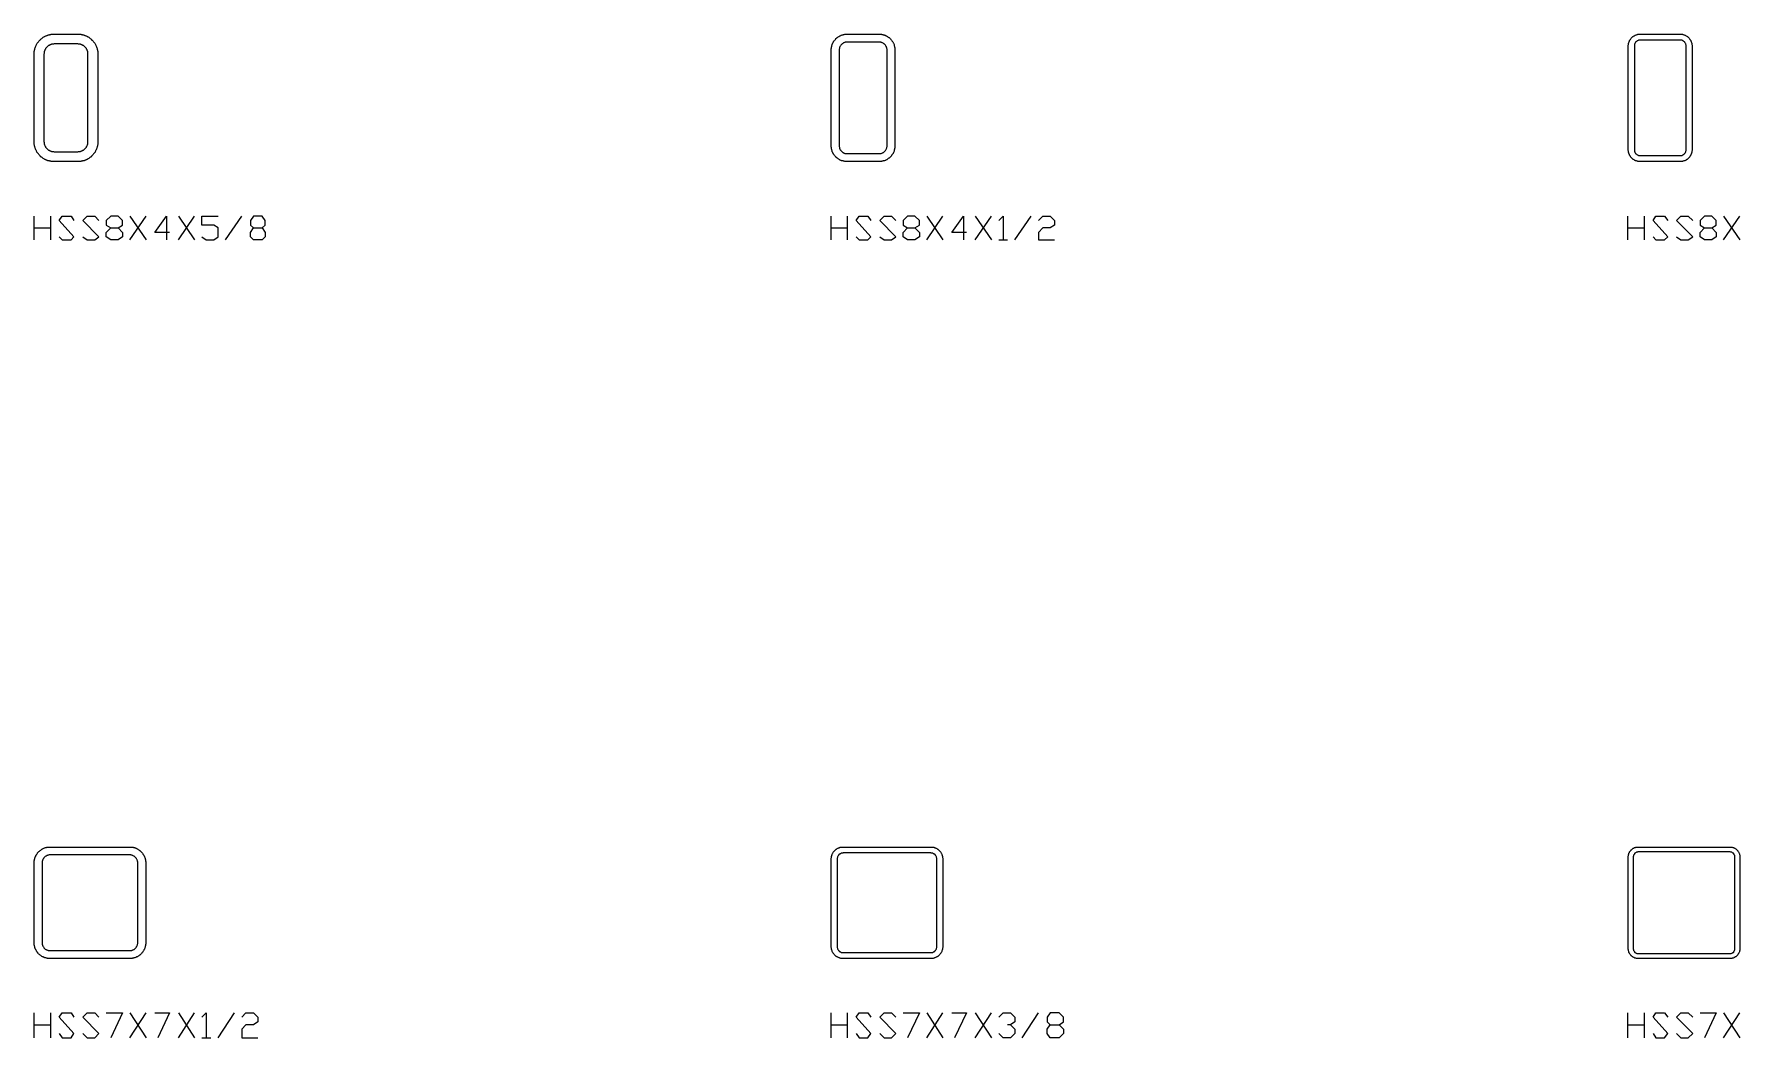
# Model space of a CAD drawing. Header units: inches. Extents: x 0 to 975, y -1305 to 34.
# Drawn here: x 500 to 607, y -855 to -792 of the extents above; entities that cross this region are included whole.
import ezdxf

# ---------------------------------------------------------------- set-up
doc = ezdxf.new("R2010")
doc.units = ezdxf.units.IN
doc.header["$MEASUREMENT"] = 0
doc.layers.add('AISC_STEEL', color=7, linetype='Continuous')

msp = doc.modelspace()

# ---------------------------------------------------------------- linework, layer by layer
at = {"color": 3, "lineweight": 0}
for p, q in [((500.01, -804.9), (500.01, -803.43)), ((501.03, -803.43), (501.03, -804.9)), ((506.01, -803.43), (507.02, -804.9)), ((506.01, -804.9), (507.02, -803.43)), ((509.05, -803.43), (510.07, -804.9)), ((509.05, -804.9), (510.07, -803.43)), ((512, -804.9), (513.02, -803.43)), ((550, -804.9), (550, -803.43)), ((551.01, -803.43), (551.01, -804.9)), ((555.99, -803.43), (557, -804.9)), ((555.99, -804.9), (557, -803.43)), ((559.03, -803.43), (560.05, -804.9)), ((559.03, -804.9), (560.05, -803.43)), ((561.52, -804.9), (562.54, -803.43)), ((599.98, -804.9), (599.98, -803.43)), ((600.99, -803.43), (600.99, -804.9)), ((605.97, -803.43), (606.99, -804.9)), ((605.97, -804.9), (606.99, -803.43)), ((500.01, -804.16), (501.03, -804.16)), ((550, -804.16), (551.01, -804.16)), ((599.98, -804.16), (600.99, -804.16)), ((560.51, -804.9), (561.06, -804.9)), ((500.01, -854.98), (500.01, -853.41)), ((501.03, -853.41), (501.03, -854.98)), ((506.01, -853.41), (507.02, -854.98)), ((506.01, -854.98), (507.02, -853.41)), ((509.05, -853.41), (510.07, -854.98)), ((509.05, -854.98), (510.07, -853.41)), ((511.54, -854.98), (512.56, -853.41)), ((550, -854.98), (550, -853.41)), ((551.01, -853.41), (551.01, -854.98)), ((555.99, -853.41), (557, -854.98)), ((555.99, -854.98), (557, -853.41)), ((559.03, -853.41), (560.05, -854.98)), ((559.03, -854.98), (560.05, -853.41)), ((561.98, -854.98), (563, -853.41)), ((599.98, -854.98), (599.98, -853.41)), ((600.99, -853.41), (600.99, -854.98)), ((605.97, -853.41), (606.99, -854.98)), ((605.97, -854.98), (606.99, -853.41)), ((500.01, -854.15), (501.03, -854.15)), ((550, -854.15), (551.01, -854.15)), ((599.98, -854.15), (600.99, -854.15)), ((510.53, -854.98), (511.08, -854.98))]:
    msp.add_line(p, q, dxfattribs=at)
for points in [[(501.58, -804.72), (501.77, -804.9), (502.32, -804.9), (502.5, -804.72), (501.58, -803.7), (501.77, -803.43), (502.32, -803.43), (502.5, -803.7)], [(503.06, -804.72), (503.33, -804.9), (503.8, -804.9), (504.07, -804.72), (503.06, -803.7), (503.33, -803.43), (503.8, -803.43), (504.07, -803.7)], [(505.27, -804.16), (505.55, -804.44), (505.55, -804.72), (505.27, -804.9), (504.81, -804.9), (504.53, -804.72), (504.53, -804.44), (504.81, -804.16), (505.27, -804.16), (505.55, -803.98), (505.55, -803.7), (505.27, -803.43), (504.81, -803.43), (504.53, -803.7), (504.53, -803.98), (504.81, -804.16)], [(508.5, -804.44), (507.58, -804.44), (508.31, -803.43), (508.31, -804.9)], [(510.53, -804.72), (510.8, -804.9), (511.27, -804.9), (511.54, -804.72), (511.54, -804.16), (511.27, -803.98), (510.53, -803.98), (510.53, -803.43), (511.54, -803.43)], [(514.31, -804.16), (514.49, -804.44), (514.49, -804.72), (514.31, -804.9), (513.76, -804.9), (513.57, -804.72), (513.57, -804.44), (513.76, -804.16), (514.31, -804.16), (514.49, -803.98), (514.49, -803.7), (514.31, -803.43), (513.76, -803.43), (513.57, -803.7), (513.57, -803.98), (513.76, -804.16)], [(551.56, -804.72), (551.75, -804.9), (552.3, -804.9), (552.49, -804.72), (551.56, -803.7), (551.75, -803.43), (552.3, -803.43), (552.49, -803.7)], [(553.04, -804.72), (553.32, -804.9), (553.78, -804.9), (554.05, -804.72), (553.04, -803.7), (553.32, -803.43), (553.78, -803.43), (554.05, -803.7)], [(555.25, -804.16), (555.53, -804.44), (555.53, -804.72), (555.25, -804.9), (554.79, -804.9), (554.51, -804.72), (554.51, -804.44), (554.79, -804.16), (555.25, -804.16), (555.53, -803.98), (555.53, -803.7), (555.25, -803.43), (554.79, -803.43), (554.51, -803.7), (554.51, -803.98), (554.79, -804.16)], [(558.48, -804.44), (557.56, -804.44), (558.3, -803.43), (558.3, -804.9)], [(560.51, -803.7), (560.79, -803.43), (560.79, -804.9)], [(563, -803.7), (563.28, -803.43), (563.74, -803.43), (564.01, -803.7), (564.01, -803.98), (563.74, -804.16), (563.28, -804.16), (563, -804.44), (563, -804.9), (564.01, -804.9)], [(601.55, -804.72), (601.73, -804.9), (602.28, -804.9), (602.47, -804.72), (601.55, -803.7), (601.73, -803.43), (602.28, -803.43), (602.47, -803.7)], [(603.02, -804.72), (603.3, -804.9), (603.76, -804.9), (604.04, -804.72), (603.02, -803.7), (603.3, -803.43), (603.76, -803.43), (604.04, -803.7)], [(605.23, -804.16), (605.51, -804.44), (605.51, -804.72), (605.23, -804.9), (604.77, -804.9), (604.5, -804.72), (604.5, -804.44), (604.77, -804.16), (605.23, -804.16), (605.51, -803.98), (605.51, -803.7), (605.23, -803.43), (604.77, -803.43), (604.5, -803.7), (604.5, -803.98), (604.77, -804.16)], [(501.58, -854.7), (501.77, -854.98), (502.32, -854.98), (502.5, -854.7), (501.58, -853.68), (501.77, -853.41), (502.32, -853.41), (502.5, -853.68)], [(503.06, -854.7), (503.33, -854.98), (503.8, -854.98), (504.07, -854.7), (503.06, -853.68), (503.33, -853.41), (503.8, -853.41), (504.07, -853.68)], [(504.53, -853.41), (505.55, -853.41), (504.81, -854.98)], [(507.58, -853.41), (508.5, -853.41), (507.76, -854.98)], [(510.53, -853.68), (510.8, -853.41), (510.8, -854.98)], [(513.02, -853.68), (513.29, -853.41), (513.76, -853.41), (514.03, -853.68), (514.03, -853.96), (513.76, -854.15), (513.29, -854.15), (513.02, -854.42), (513.02, -854.98), (514.03, -854.98)], [(551.56, -854.7), (551.75, -854.98), (552.3, -854.98), (552.49, -854.7), (551.56, -853.68), (551.75, -853.41), (552.3, -853.41), (552.49, -853.68)], [(553.04, -854.7), (553.32, -854.98), (553.78, -854.98), (554.05, -854.7), (553.04, -853.68), (553.32, -853.41), (553.78, -853.41), (554.05, -853.68)], [(554.51, -853.41), (555.53, -853.41), (554.79, -854.98)], [(557.56, -853.41), (558.48, -853.41), (557.74, -854.98)], [(560.51, -853.68), (560.79, -853.41), (561.25, -853.41), (561.52, -853.68), (561.52, -853.96), (561.25, -854.15), (561.06, -854.15)], [(564.29, -854.15), (564.57, -854.42), (564.57, -854.7), (564.29, -854.98), (563.74, -854.98), (563.55, -854.7), (563.55, -854.42), (563.74, -854.15), (564.29, -854.15), (564.57, -853.96), (564.57, -853.68), (564.29, -853.41), (563.74, -853.41), (563.55, -853.68), (563.55, -853.96), (563.74, -854.15)], [(601.55, -854.7), (601.73, -854.98), (602.28, -854.98), (602.47, -854.7), (601.55, -853.68), (601.73, -853.41), (602.28, -853.41), (602.47, -853.68)], [(603.02, -854.7), (603.3, -854.98), (603.76, -854.98), (604.04, -854.7), (603.02, -853.68), (603.3, -853.41), (603.76, -853.41), (604.04, -853.68)], [(604.5, -853.41), (605.51, -853.41), (604.77, -854.98)], [(561.25, -854.15), (561.52, -854.42), (561.52, -854.7), (561.25, -854.98), (560.79, -854.98), (560.51, -854.7)]]:
    msp.add_lwpolyline(points, dxfattribs=at)
at = {"layer": 'AISC_STEEL'}
for points in [[(502.75, -792), (502.78, -792), (502.81, -792), (502.84, -792), (502.87, -792.01), (502.9, -792.01), (502.93, -792.01), (502.96, -792.02), (502.99, -792.02), (503.02, -792.03), (503.04, -792.04), (503.07, -792.04), (503.1, -792.05), (503.13, -792.06), (503.16, -792.07), (503.19, -792.08), (503.21, -792.09), (503.24, -792.1), (503.27, -792.11), (503.3, -792.13), (503.32, -792.14), (503.35, -792.15), (503.38, -792.17), (503.4, -792.18), (503.43, -792.2), (503.45, -792.21), (503.48, -792.23), (503.5, -792.25), (503.52, -792.27), (503.55, -792.29), (503.57, -792.31), (503.59, -792.33), (503.61, -792.35), (503.63, -792.37), (503.65, -792.39), (503.67, -792.41), (503.69, -792.43), (503.71, -792.45), (503.73, -792.48), (503.75, -792.5), (503.77, -792.52), (503.79, -792.55), (503.8, -792.57), (503.82, -792.6), (503.83, -792.62), (503.85, -792.65), (503.86, -792.68), (503.87, -792.7), (503.89, -792.73), (503.9, -792.76), (503.91, -792.79), (503.92, -792.81), (503.93, -792.84), (503.94, -792.87), (503.95, -792.9), (503.96, -792.93), (503.96, -792.96), (503.97, -792.98), (503.98, -793.01), (503.98, -793.04), (503.99, -793.07), (503.99, -793.1), (503.99, -793.13), (504, -793.16), (504, -793.19), (504, -793.22), (504, -793.25), (504, -798.75), (504, -798.78), (504, -798.81), (504, -798.84), (503.99, -798.87), (503.99, -798.9), (503.99, -798.93), (503.98, -798.96), (503.98, -798.99), (503.97, -799.02), (503.96, -799.04), (503.96, -799.07), (503.95, -799.1), (503.94, -799.13), (503.93, -799.16), (503.92, -799.19), (503.91, -799.21), (503.9, -799.24), (503.89, -799.27), (503.87, -799.3), (503.86, -799.32), (503.85, -799.35), (503.83, -799.38), (503.82, -799.4), (503.8, -799.43), (503.79, -799.45), (503.77, -799.48), (503.75, -799.5), (503.73, -799.52), (503.71, -799.55), (503.69, -799.57), (503.67, -799.59), (503.65, -799.61), (503.63, -799.63), (503.61, -799.65), (503.59, -799.67), (503.57, -799.69), (503.55, -799.71), (503.52, -799.73), (503.5, -799.75), (503.48, -799.77), (503.45, -799.79), (503.43, -799.8), (503.4, -799.82), (503.38, -799.83), (503.35, -799.85), (503.32, -799.86), (503.3, -799.87), (503.27, -799.89), (503.24, -799.9), (503.21, -799.91), (503.19, -799.92), (503.16, -799.93), (503.13, -799.94), (503.1, -799.95), (503.07, -799.96), (503.04, -799.96), (503.02, -799.97), (502.99, -799.98), (502.96, -799.98), (502.93, -799.99), (502.9, -799.99), (502.87, -799.99), (502.84, -800), (502.81, -800), (502.78, -800), (502.75, -800), (501.25, -800), (501.22, -800), (501.19, -800), (501.16, -800), (501.13, -799.99), (501.1, -799.99), (501.07, -799.99), (501.04, -799.98), (501.01, -799.98), (500.98, -799.97), (500.96, -799.96), (500.93, -799.96), (500.9, -799.95), (500.87, -799.94), (500.84, -799.93), (500.81, -799.92), (500.79, -799.91), (500.76, -799.9), (500.73, -799.89), (500.7, -799.87), (500.68, -799.86), (500.65, -799.85), (500.62, -799.83), (500.6, -799.82), (500.57, -799.8), (500.55, -799.79), (500.52, -799.77), (500.5, -799.75), (500.48, -799.73), (500.45, -799.71), (500.43, -799.69), (500.41, -799.67), (500.39, -799.65), (500.37, -799.63), (500.35, -799.61), (500.33, -799.59), (500.31, -799.57), (500.29, -799.55), (500.27, -799.52), (500.25, -799.5), (500.23, -799.48), (500.21, -799.45), (500.2, -799.43), (500.18, -799.4), (500.17, -799.38), (500.15, -799.35), (500.14, -799.32), (500.13, -799.3), (500.11, -799.27), (500.1, -799.24), (500.09, -799.21), (500.08, -799.19), (500.07, -799.16), (500.06, -799.13), (500.05, -799.1), (500.04, -799.07), (500.04, -799.04), (500.03, -799.02), (500.02, -798.99), (500.02, -798.96), (500.01, -798.93), (500.01, -798.9), (500.01, -798.87), (500, -798.84), (500, -798.81), (500, -798.78), (500, -798.75), (500, -793.25), (500, -793.22), (500, -793.19), (500, -793.16), (500.01, -793.13), (500.01, -793.1), (500.01, -793.07), (500.02, -793.04), (500.02, -793.01), (500.03, -792.98), (500.04, -792.96), (500.04, -792.93), (500.05, -792.9), (500.06, -792.87), (500.07, -792.84), (500.08, -792.81), (500.09, -792.79), (500.1, -792.76), (500.11, -792.73), (500.13, -792.7), (500.14, -792.68), (500.15, -792.65), (500.17, -792.62), (500.18, -792.6), (500.2, -792.57), (500.21, -792.55), (500.23, -792.52), (500.25, -792.5), (500.27, -792.48), (500.29, -792.45), (500.31, -792.43), (500.33, -792.41), (500.35, -792.39), (500.37, -792.37), (500.39, -792.35), (500.41, -792.33), (500.43, -792.31), (500.45, -792.29), (500.48, -792.27), (500.5, -792.25), (500.52, -792.23), (500.55, -792.21), (500.57, -792.2), (500.6, -792.18), (500.62, -792.17), (500.65, -792.15), (500.68, -792.14), (500.7, -792.13), (500.73, -792.11), (500.76, -792.1), (500.79, -792.09), (500.81, -792.08), (500.84, -792.07), (500.87, -792.06), (500.9, -792.05), (500.93, -792.04), (500.96, -792.04), (500.98, -792.03), (501.01, -792.02), (501.04, -792.02), (501.07, -792.01), (501.1, -792.01), (501.13, -792.01), (501.16, -792), (501.19, -792), (501.22, -792), (501.25, -792)], [(501.25, -792.62), (501.22, -792.63), (501.19, -792.63), (501.16, -792.63), (501.13, -792.64), (501.1, -792.64), (501.07, -792.65), (501.05, -792.66), (501.02, -792.67), (500.99, -792.68), (500.96, -792.69), (500.94, -792.71), (500.91, -792.72), (500.89, -792.74), (500.86, -792.76), (500.84, -792.78), (500.82, -792.8), (500.8, -792.82), (500.78, -792.84), (500.76, -792.86), (500.74, -792.89), (500.72, -792.91), (500.71, -792.94), (500.69, -792.96), (500.68, -792.99), (500.67, -793.02), (500.66, -793.05), (500.65, -793.07), (500.64, -793.1), (500.64, -793.13), (500.63, -793.16), (500.63, -793.19), (500.63, -793.22), (500.62, -793.25), (500.62, -798.75), (500.63, -798.78), (500.63, -798.81), (500.63, -798.84), (500.64, -798.87), (500.64, -798.9), (500.65, -798.93), (500.66, -798.95), (500.67, -798.98), (500.68, -799.01), (500.69, -799.04), (500.71, -799.06), (500.72, -799.09), (500.74, -799.11), (500.76, -799.14), (500.78, -799.16), (500.8, -799.18), (500.82, -799.2), (500.84, -799.22), (500.86, -799.24), (500.89, -799.26), (500.91, -799.28), (500.94, -799.29), (500.96, -799.31), (500.99, -799.32), (501.02, -799.33), (501.05, -799.34), (501.07, -799.35), (501.1, -799.36), (501.13, -799.36), (501.16, -799.37), (501.19, -799.37), (501.22, -799.37), (501.25, -799.38), (502.75, -799.38), (502.78, -799.37), (502.81, -799.37), (502.84, -799.37), (502.87, -799.36), (502.9, -799.36), (502.93, -799.35), (502.95, -799.34), (502.98, -799.33), (503.01, -799.32), (503.04, -799.31), (503.06, -799.29), (503.09, -799.28), (503.11, -799.26), (503.14, -799.24), (503.16, -799.22), (503.18, -799.2), (503.2, -799.18), (503.22, -799.16), (503.24, -799.14), (503.26, -799.11), (503.28, -799.09), (503.29, -799.06), (503.31, -799.04), (503.32, -799.01), (503.33, -798.98), (503.34, -798.95), (503.35, -798.93), (503.36, -798.9), (503.36, -798.87), (503.37, -798.84), (503.37, -798.81), (503.37, -798.78), (503.38, -798.75), (503.38, -793.25), (503.37, -793.22), (503.37, -793.19), (503.37, -793.16), (503.36, -793.13), (503.36, -793.1), (503.35, -793.07), (503.34, -793.05), (503.33, -793.02), (503.32, -792.99), (503.31, -792.96), (503.29, -792.94), (503.28, -792.91), (503.26, -792.89), (503.24, -792.86), (503.22, -792.84), (503.2, -792.82), (503.18, -792.8), (503.16, -792.78), (503.14, -792.76), (503.11, -792.74), (503.09, -792.72), (503.06, -792.71), (503.04, -792.69), (503.01, -792.68), (502.98, -792.67), (502.95, -792.66), (502.93, -792.65), (502.9, -792.64), (502.87, -792.64), (502.84, -792.63), (502.81, -792.63), (502.78, -792.63), (502.75, -792.62)], [(553, -792), (553.03, -792), (553.06, -792), (553.09, -792), (553.12, -792.01), (553.15, -792.01), (553.18, -792.02), (553.21, -792.02), (553.23, -792.03), (553.26, -792.04), (553.29, -792.04), (553.32, -792.05), (553.35, -792.06), (553.38, -792.07), (553.4, -792.08), (553.43, -792.1), (553.46, -792.11), (553.48, -792.12), (553.51, -792.14), (553.53, -792.15), (553.56, -792.17), (553.58, -792.19), (553.61, -792.21), (553.63, -792.22), (553.65, -792.24), (553.67, -792.26), (553.7, -792.28), (553.72, -792.3), (553.74, -792.33), (553.76, -792.35), (553.78, -792.37), (553.79, -792.39), (553.81, -792.42), (553.83, -792.44), (553.85, -792.47), (553.86, -792.49), (553.88, -792.52), (553.89, -792.54), (553.9, -792.57), (553.92, -792.6), (553.93, -792.62), (553.94, -792.65), (553.95, -792.68), (553.96, -792.71), (553.96, -792.74), (553.97, -792.77), (553.98, -792.79), (553.98, -792.82), (553.99, -792.85), (553.99, -792.88), (554, -792.91), (554, -792.94), (554, -792.97), (554, -793), (554, -799), (554, -799.03), (554, -799.06), (554, -799.09), (553.99, -799.12), (553.99, -799.15), (553.98, -799.18), (553.98, -799.21), (553.97, -799.23), (553.96, -799.26), (553.96, -799.29), (553.95, -799.32), (553.94, -799.35), (553.93, -799.38), (553.92, -799.4), (553.9, -799.43), (553.89, -799.46), (553.88, -799.48), (553.86, -799.51), (553.85, -799.53), (553.83, -799.56), (553.81, -799.58), (553.79, -799.61), (553.78, -799.63), (553.76, -799.65), (553.74, -799.67), (553.72, -799.7), (553.7, -799.72), (553.67, -799.74), (553.65, -799.76), (553.63, -799.78), (553.61, -799.79), (553.58, -799.81), (553.56, -799.83), (553.53, -799.85), (553.51, -799.86), (553.48, -799.88), (553.46, -799.89), (553.43, -799.9), (553.4, -799.92), (553.38, -799.93), (553.35, -799.94), (553.32, -799.95), (553.29, -799.96), (553.26, -799.96), (553.23, -799.97), (553.21, -799.98), (553.18, -799.98), (553.15, -799.99), (553.12, -799.99), (553.09, -800), (553.06, -800), (553.03, -800), (553, -800), (551, -800), (550.97, -800), (550.94, -800), (550.91, -800), (550.88, -799.99), (550.85, -799.99), (550.82, -799.98), (550.79, -799.98), (550.77, -799.97), (550.74, -799.96), (550.71, -799.96), (550.68, -799.95), (550.65, -799.94), (550.62, -799.93), (550.6, -799.92), (550.57, -799.9), (550.54, -799.89), (550.52, -799.88), (550.49, -799.86), (550.47, -799.85), (550.44, -799.83), (550.42, -799.81), (550.39, -799.79), (550.37, -799.78), (550.35, -799.76), (550.33, -799.74), (550.3, -799.72), (550.28, -799.7), (550.26, -799.67), (550.24, -799.65), (550.22, -799.63), (550.21, -799.61), (550.19, -799.58), (550.17, -799.56), (550.15, -799.53), (550.14, -799.51), (550.12, -799.48), (550.11, -799.46), (550.1, -799.43), (550.08, -799.4), (550.07, -799.38), (550.06, -799.35), (550.05, -799.32), (550.04, -799.29), (550.04, -799.26), (550.03, -799.23), (550.02, -799.21), (550.02, -799.18), (550.01, -799.15), (550.01, -799.12), (550, -799.09), (550, -799.06), (550, -799.03), (550, -799), (550, -793), (550, -792.97), (550, -792.94), (550, -792.91), (550.01, -792.88), (550.01, -792.85), (550.02, -792.82), (550.02, -792.79), (550.03, -792.77), (550.04, -792.74), (550.04, -792.71), (550.05, -792.68), (550.06, -792.65), (550.07, -792.62), (550.08, -792.6), (550.1, -792.57), (550.11, -792.54), (550.12, -792.52), (550.14, -792.49), (550.15, -792.47), (550.17, -792.44), (550.19, -792.42), (550.21, -792.39), (550.22, -792.37), (550.24, -792.35), (550.26, -792.33), (550.28, -792.3), (550.3, -792.28), (550.33, -792.26), (550.35, -792.24), (550.37, -792.22), (550.39, -792.21), (550.42, -792.19), (550.44, -792.17), (550.47, -792.15), (550.49, -792.14), (550.52, -792.12), (550.54, -792.11), (550.57, -792.1), (550.6, -792.08), (550.62, -792.07), (550.65, -792.06), (550.68, -792.05), (550.71, -792.04), (550.74, -792.04), (550.77, -792.03), (550.79, -792.02), (550.82, -792.02), (550.85, -792.01), (550.88, -792.01), (550.91, -792), (550.94, -792), (550.97, -792), (551, -792)], [(551, -792.5), (550.97, -792.5), (550.94, -792.5), (550.91, -792.51), (550.88, -792.51), (550.86, -792.52), (550.83, -792.53), (550.8, -792.54), (550.78, -792.55), (550.75, -792.57), (550.73, -792.58), (550.7, -792.6), (550.68, -792.62), (550.66, -792.64), (550.64, -792.66), (550.62, -792.68), (550.6, -792.7), (550.58, -792.73), (550.57, -792.75), (550.55, -792.78), (550.54, -792.8), (550.53, -792.83), (550.52, -792.86), (550.51, -792.88), (550.51, -792.91), (550.5, -792.94), (550.5, -792.97), (550.5, -793), (550.5, -799), (550.5, -799.03), (550.5, -799.06), (550.51, -799.09), (550.51, -799.12), (550.52, -799.14), (550.53, -799.17), (550.54, -799.2), (550.55, -799.22), (550.57, -799.25), (550.58, -799.27), (550.6, -799.3), (550.62, -799.32), (550.64, -799.34), (550.66, -799.36), (550.68, -799.38), (550.7, -799.4), (550.73, -799.42), (550.75, -799.43), (550.78, -799.45), (550.8, -799.46), (550.83, -799.47), (550.86, -799.48), (550.88, -799.49), (550.91, -799.49), (550.94, -799.5), (550.97, -799.5), (551, -799.5), (553, -799.5), (553.03, -799.5), (553.06, -799.5), (553.09, -799.49), (553.12, -799.49), (553.14, -799.48), (553.17, -799.47), (553.2, -799.46), (553.22, -799.45), (553.25, -799.43), (553.27, -799.42), (553.3, -799.4), (553.32, -799.38), (553.34, -799.36), (553.36, -799.34), (553.38, -799.32), (553.4, -799.3), (553.42, -799.27), (553.43, -799.25), (553.45, -799.22), (553.46, -799.2), (553.47, -799.17), (553.48, -799.14), (553.49, -799.12), (553.49, -799.09), (553.5, -799.06), (553.5, -799.03), (553.5, -799), (553.5, -793), (553.5, -792.97), (553.5, -792.94), (553.49, -792.91), (553.49, -792.88), (553.48, -792.86), (553.47, -792.83), (553.46, -792.8), (553.45, -792.78), (553.43, -792.75), (553.42, -792.73), (553.4, -792.7), (553.38, -792.68), (553.36, -792.66), (553.34, -792.64), (553.32, -792.62), (553.3, -792.6), (553.27, -792.58), (553.25, -792.57), (553.22, -792.55), (553.2, -792.54), (553.17, -792.53), (553.14, -792.52), (553.12, -792.51), (553.09, -792.51), (553.06, -792.5), (553.03, -792.5), (553, -792.5)], [(603.25, -792), (603.28, -792), (603.31, -792), (603.34, -792.01), (603.37, -792.01), (603.4, -792.01), (603.43, -792.02), (603.45, -792.03), (603.48, -792.04), (603.51, -792.05), (603.54, -792.06), (603.56, -792.07), (603.59, -792.08), (603.62, -792.1), (603.64, -792.11), (603.67, -792.13), (603.69, -792.14), (603.71, -792.16), (603.74, -792.18), (603.76, -792.2), (603.78, -792.22), (603.8, -792.24), (603.82, -792.26), (603.84, -792.29), (603.86, -792.31), (603.87, -792.33), (603.89, -792.36), (603.9, -792.38), (603.92, -792.41), (603.93, -792.44), (603.94, -792.46), (603.95, -792.49), (603.96, -792.52), (603.97, -792.55), (603.98, -792.57), (603.99, -792.6), (603.99, -792.63), (603.99, -792.66), (604, -792.69), (604, -792.72), (604, -792.75), (604, -799.25), (604, -799.28), (604, -799.31), (603.99, -799.34), (603.99, -799.37), (603.99, -799.4), (603.98, -799.43), (603.97, -799.45), (603.96, -799.48), (603.95, -799.51), (603.94, -799.54), (603.93, -799.56), (603.92, -799.59), (603.9, -799.62), (603.89, -799.64), (603.87, -799.67), (603.86, -799.69), (603.84, -799.71), (603.82, -799.74), (603.8, -799.76), (603.78, -799.78), (603.76, -799.8), (603.74, -799.82), (603.71, -799.84), (603.69, -799.86), (603.67, -799.87), (603.64, -799.89), (603.62, -799.9), (603.59, -799.92), (603.56, -799.93), (603.54, -799.94), (603.51, -799.95), (603.48, -799.96), (603.45, -799.97), (603.43, -799.98), (603.4, -799.99), (603.37, -799.99), (603.34, -799.99), (603.31, -800), (603.28, -800), (603.25, -800), (600.75, -800), (600.72, -800), (600.69, -800), (600.66, -799.99), (600.63, -799.99), (600.6, -799.99), (600.57, -799.98), (600.55, -799.97), (600.52, -799.96), (600.49, -799.95), (600.46, -799.94), (600.44, -799.93), (600.41, -799.92), (600.38, -799.9), (600.36, -799.89), (600.33, -799.87), (600.31, -799.86), (600.29, -799.84), (600.26, -799.82), (600.24, -799.8), (600.22, -799.78), (600.2, -799.76), (600.18, -799.74), (600.16, -799.71), (600.14, -799.69), (600.13, -799.67), (600.11, -799.64), (600.1, -799.62), (600.08, -799.59), (600.07, -799.56), (600.06, -799.54), (600.05, -799.51), (600.04, -799.48), (600.03, -799.45), (600.02, -799.43), (600.01, -799.4), (600.01, -799.37), (600.01, -799.34), (600, -799.31), (600, -799.28), (600, -799.25), (600, -792.75), (600, -792.72), (600, -792.69), (600.01, -792.66), (600.01, -792.63), (600.01, -792.6), (600.02, -792.57), (600.03, -792.55), (600.04, -792.52), (600.05, -792.49), (600.06, -792.46), (600.07, -792.44), (600.08, -792.41), (600.1, -792.38), (600.11, -792.36), (600.13, -792.33), (600.14, -792.31), (600.16, -792.29), (600.18, -792.26), (600.2, -792.24), (600.22, -792.22), (600.24, -792.2), (600.26, -792.18), (600.29, -792.16), (600.31, -792.14), (600.33, -792.13), (600.36, -792.11), (600.38, -792.1), (600.41, -792.08), (600.44, -792.07), (600.46, -792.06), (600.49, -792.05), (600.52, -792.04), (600.55, -792.03), (600.57, -792.02), (600.6, -792.01), (600.63, -792.01), (600.66, -792.01), (600.69, -792), (600.72, -792), (600.75, -792)], [(600.75, -792.38), (600.72, -792.38), (600.69, -792.38), (600.66, -792.39), (600.63, -792.39), (600.61, -792.4), (600.58, -792.42), (600.55, -792.43), (600.53, -792.45), (600.51, -792.46), (600.48, -792.48), (600.46, -792.51), (600.45, -792.53), (600.43, -792.55), (600.42, -792.58), (600.4, -792.61), (600.39, -792.63), (600.39, -792.66), (600.38, -792.69), (600.38, -792.72), (600.38, -792.75), (600.38, -799.25), (600.38, -799.28), (600.38, -799.31), (600.39, -799.34), (600.39, -799.37), (600.4, -799.39), (600.42, -799.42), (600.43, -799.45), (600.45, -799.47), (600.46, -799.49), (600.48, -799.52), (600.51, -799.54), (600.53, -799.55), (600.55, -799.57), (600.58, -799.58), (600.61, -799.6), (600.63, -799.61), (600.66, -799.61), (600.69, -799.62), (600.72, -799.62), (600.75, -799.62), (603.25, -799.62), (603.28, -799.62), (603.31, -799.62), (603.34, -799.61), (603.37, -799.61), (603.39, -799.6), (603.42, -799.58), (603.45, -799.57), (603.47, -799.55), (603.49, -799.54), (603.52, -799.52), (603.54, -799.49), (603.55, -799.47), (603.57, -799.45), (603.58, -799.42), (603.6, -799.39), (603.61, -799.37), (603.61, -799.34), (603.62, -799.31), (603.62, -799.28), (603.62, -799.25), (603.62, -792.75), (603.62, -792.72), (603.62, -792.69), (603.61, -792.66), (603.61, -792.63), (603.6, -792.61), (603.58, -792.58), (603.57, -792.55), (603.55, -792.53), (603.54, -792.51), (603.52, -792.48), (603.49, -792.46), (603.47, -792.45), (603.45, -792.43), (603.42, -792.42), (603.39, -792.4), (603.37, -792.39), (603.34, -792.39), (603.31, -792.38), (603.28, -792.38), (603.25, -792.38)], [(506, -843), (506.03, -843), (506.06, -843), (506.09, -843), (506.12, -843.01), (506.15, -843.01), (506.18, -843.02), (506.21, -843.02), (506.23, -843.03), (506.26, -843.04), (506.29, -843.04), (506.32, -843.05), (506.35, -843.06), (506.38, -843.07), (506.4, -843.08), (506.43, -843.1), (506.46, -843.11), (506.48, -843.12), (506.51, -843.14), (506.53, -843.15), (506.56, -843.17), (506.58, -843.19), (506.61, -843.21), (506.63, -843.22), (506.65, -843.24), (506.67, -843.26), (506.7, -843.28), (506.72, -843.3), (506.74, -843.33), (506.76, -843.35), (506.78, -843.37), (506.79, -843.39), (506.81, -843.42), (506.83, -843.44), (506.85, -843.47), (506.86, -843.49), (506.88, -843.52), (506.89, -843.54), (506.9, -843.57), (506.92, -843.6), (506.93, -843.62), (506.94, -843.65), (506.95, -843.68), (506.96, -843.71), (506.96, -843.74), (506.97, -843.77), (506.98, -843.79), (506.98, -843.82), (506.99, -843.85), (506.99, -843.88), (507, -843.91), (507, -843.94), (507, -843.97), (507, -844), (507, -849), (507, -849.03), (507, -849.06), (507, -849.09), (506.99, -849.12), (506.99, -849.15), (506.98, -849.18), (506.98, -849.21), (506.97, -849.23), (506.96, -849.26), (506.96, -849.29), (506.95, -849.32), (506.94, -849.35), (506.93, -849.38), (506.92, -849.4), (506.9, -849.43), (506.89, -849.46), (506.88, -849.48), (506.86, -849.51), (506.85, -849.53), (506.83, -849.56), (506.81, -849.58), (506.79, -849.61), (506.78, -849.63), (506.76, -849.65), (506.74, -849.67), (506.72, -849.7), (506.7, -849.72), (506.67, -849.74), (506.65, -849.76), (506.63, -849.78), (506.61, -849.79), (506.58, -849.81), (506.56, -849.83), (506.53, -849.85), (506.51, -849.86), (506.48, -849.88), (506.46, -849.89), (506.43, -849.9), (506.4, -849.92), (506.38, -849.93), (506.35, -849.94), (506.32, -849.95), (506.29, -849.96), (506.26, -849.96), (506.23, -849.97), (506.21, -849.98), (506.18, -849.98), (506.15, -849.99), (506.12, -849.99), (506.09, -850), (506.06, -850), (506.03, -850), (506, -850), (501, -850), (500.97, -850), (500.94, -850), (500.91, -850), (500.88, -849.99), (500.85, -849.99), (500.82, -849.98), (500.79, -849.98), (500.77, -849.97), (500.74, -849.96), (500.71, -849.96), (500.68, -849.95), (500.65, -849.94), (500.62, -849.93), (500.6, -849.92), (500.57, -849.9), (500.54, -849.89), (500.52, -849.88), (500.49, -849.86), (500.47, -849.85), (500.44, -849.83), (500.42, -849.81), (500.39, -849.79), (500.37, -849.78), (500.35, -849.76), (500.33, -849.74), (500.3, -849.72), (500.28, -849.7), (500.26, -849.67), (500.24, -849.65), (500.22, -849.63), (500.21, -849.61), (500.19, -849.58), (500.17, -849.56), (500.15, -849.53), (500.14, -849.51), (500.12, -849.48), (500.11, -849.46), (500.1, -849.43), (500.08, -849.4), (500.07, -849.38), (500.06, -849.35), (500.05, -849.32), (500.04, -849.29), (500.04, -849.26), (500.03, -849.23), (500.02, -849.21), (500.02, -849.18), (500.01, -849.15), (500.01, -849.12), (500, -849.09), (500, -849.06), (500, -849.03), (500, -849), (500, -844), (500, -843.97), (500, -843.94), (500, -843.91), (500.01, -843.88), (500.01, -843.85), (500.02, -843.82), (500.02, -843.79), (500.03, -843.77), (500.04, -843.74), (500.04, -843.71), (500.05, -843.68), (500.06, -843.65), (500.07, -843.62), (500.08, -843.6), (500.1, -843.57), (500.11, -843.54), (500.12, -843.52), (500.14, -843.49), (500.15, -843.47), (500.17, -843.44), (500.19, -843.42), (500.21, -843.39), (500.22, -843.37), (500.24, -843.35), (500.26, -843.33), (500.28, -843.3), (500.3, -843.28), (500.33, -843.26), (500.35, -843.24), (500.37, -843.22), (500.39, -843.21), (500.42, -843.19), (500.44, -843.17), (500.47, -843.15), (500.49, -843.14), (500.52, -843.12), (500.54, -843.11), (500.57, -843.1), (500.6, -843.08), (500.62, -843.07), (500.65, -843.06), (500.68, -843.05), (500.71, -843.04), (500.74, -843.04), (500.77, -843.03), (500.79, -843.02), (500.82, -843.02), (500.85, -843.01), (500.88, -843.01), (500.91, -843), (500.94, -843), (500.97, -843), (501, -843)], [(556.25, -843), (556.28, -843), (556.31, -843), (556.34, -843.01), (556.37, -843.01), (556.4, -843.01), (556.43, -843.02), (556.45, -843.03), (556.48, -843.04), (556.51, -843.05), (556.54, -843.06), (556.56, -843.07), (556.59, -843.08), (556.62, -843.1), (556.64, -843.11), (556.67, -843.13), (556.69, -843.14), (556.71, -843.16), (556.74, -843.18), (556.76, -843.2), (556.78, -843.22), (556.8, -843.24), (556.82, -843.26), (556.84, -843.29), (556.86, -843.31), (556.87, -843.33), (556.89, -843.36), (556.9, -843.38), (556.92, -843.41), (556.93, -843.44), (556.94, -843.46), (556.95, -843.49), (556.96, -843.52), (556.97, -843.55), (556.98, -843.57), (556.99, -843.6), (556.99, -843.63), (556.99, -843.66), (557, -843.69), (557, -843.72), (557, -843.75), (557, -849.25), (557, -849.28), (557, -849.31), (556.99, -849.34), (556.99, -849.37), (556.99, -849.4), (556.98, -849.43), (556.97, -849.45), (556.96, -849.48), (556.95, -849.51), (556.94, -849.54), (556.93, -849.56), (556.92, -849.59), (556.9, -849.62), (556.89, -849.64), (556.87, -849.67), (556.86, -849.69), (556.84, -849.71), (556.82, -849.74), (556.8, -849.76), (556.78, -849.78), (556.76, -849.8), (556.74, -849.82), (556.71, -849.84), (556.69, -849.86), (556.67, -849.87), (556.64, -849.89), (556.62, -849.9), (556.59, -849.92), (556.56, -849.93), (556.54, -849.94), (556.51, -849.95), (556.48, -849.96), (556.45, -849.97), (556.43, -849.98), (556.4, -849.99), (556.37, -849.99), (556.34, -849.99), (556.31, -850), (556.28, -850), (556.25, -850), (550.75, -850), (550.72, -850), (550.69, -850), (550.66, -849.99), (550.63, -849.99), (550.6, -849.99), (550.57, -849.98), (550.55, -849.97), (550.52, -849.96), (550.49, -849.95), (550.46, -849.94), (550.44, -849.93), (550.41, -849.92), (550.38, -849.9), (550.36, -849.89), (550.33, -849.87), (550.31, -849.86), (550.29, -849.84), (550.26, -849.82), (550.24, -849.8), (550.22, -849.78), (550.2, -849.76), (550.18, -849.74), (550.16, -849.71), (550.14, -849.69), (550.13, -849.67), (550.11, -849.64), (550.1, -849.62), (550.08, -849.59), (550.07, -849.56), (550.06, -849.54), (550.05, -849.51), (550.04, -849.48), (550.03, -849.45), (550.02, -849.43), (550.01, -849.4), (550.01, -849.37), (550.01, -849.34), (550, -849.31), (550, -849.28), (550, -849.25), (550, -843.75), (550, -843.72), (550, -843.69), (550.01, -843.66), (550.01, -843.63), (550.01, -843.6), (550.02, -843.57), (550.03, -843.55), (550.04, -843.52), (550.05, -843.49), (550.06, -843.46), (550.07, -843.44), (550.08, -843.41), (550.1, -843.38), (550.11, -843.36), (550.13, -843.33), (550.14, -843.31), (550.16, -843.29), (550.18, -843.26), (550.2, -843.24), (550.22, -843.22), (550.24, -843.2), (550.26, -843.18), (550.29, -843.16), (550.31, -843.14), (550.33, -843.13), (550.36, -843.11), (550.38, -843.1), (550.41, -843.08), (550.44, -843.07), (550.46, -843.06), (550.49, -843.05), (550.52, -843.04), (550.55, -843.03), (550.57, -843.02), (550.6, -843.01), (550.63, -843.01), (550.66, -843.01), (550.69, -843), (550.72, -843), (550.75, -843)], [(606.37, -843), (606.4, -843), (606.43, -843), (606.46, -843.01), (606.49, -843.01), (606.52, -843.02), (606.55, -843.03), (606.58, -843.03), (606.61, -843.04), (606.63, -843.06), (606.66, -843.07), (606.69, -843.08), (606.71, -843.1), (606.74, -843.12), (606.76, -843.13), (606.78, -843.15), (606.81, -843.17), (606.83, -843.19), (606.85, -843.22), (606.87, -843.24), (606.88, -843.26), (606.9, -843.29), (606.92, -843.31), (606.93, -843.34), (606.94, -843.37), (606.96, -843.39), (606.97, -843.42), (606.97, -843.45), (606.98, -843.48), (606.99, -843.51), (606.99, -843.54), (607, -843.57), (607, -843.6), (607, -843.62), (607, -849.38), (607, -849.4), (607, -849.43), (606.99, -849.46), (606.99, -849.49), (606.98, -849.52), (606.97, -849.55), (606.97, -849.58), (606.96, -849.61), (606.94, -849.63), (606.93, -849.66), (606.92, -849.69), (606.9, -849.71), (606.88, -849.74), (606.87, -849.76), (606.85, -849.78), (606.83, -849.81), (606.81, -849.83), (606.78, -849.85), (606.76, -849.87), (606.74, -849.88), (606.71, -849.9), (606.69, -849.92), (606.66, -849.93), (606.63, -849.94), (606.61, -849.96), (606.58, -849.97), (606.55, -849.97), (606.52, -849.98), (606.49, -849.99), (606.46, -849.99), (606.43, -850), (606.4, -850), (606.37, -850), (600.62, -850), (600.6, -850), (600.57, -850), (600.54, -849.99), (600.51, -849.99), (600.48, -849.98), (600.45, -849.97), (600.42, -849.97), (600.39, -849.96), (600.37, -849.94), (600.34, -849.93), (600.31, -849.92), (600.29, -849.9), (600.26, -849.88), (600.24, -849.87), (600.22, -849.85), (600.19, -849.83), (600.17, -849.81), (600.15, -849.78), (600.13, -849.76), (600.12, -849.74), (600.1, -849.71), (600.08, -849.69), (600.07, -849.66), (600.06, -849.63), (600.04, -849.61), (600.03, -849.58), (600.03, -849.55), (600.02, -849.52), (600.01, -849.49), (600.01, -849.46), (600, -849.43), (600, -849.4), (600, -849.38), (600, -843.62), (600, -843.6), (600, -843.57), (600.01, -843.54), (600.01, -843.51), (600.02, -843.48), (600.03, -843.45), (600.03, -843.42), (600.04, -843.39), (600.06, -843.37), (600.07, -843.34), (600.08, -843.31), (600.1, -843.29), (600.12, -843.26), (600.13, -843.24), (600.15, -843.22), (600.17, -843.19), (600.19, -843.17), (600.22, -843.15), (600.24, -843.13), (600.26, -843.12), (600.29, -843.1), (600.31, -843.08), (600.34, -843.07), (600.37, -843.06), (600.39, -843.04), (600.42, -843.03), (600.45, -843.03), (600.48, -843.02), (600.51, -843.01), (600.54, -843.01), (600.57, -843), (600.6, -843), (600.62, -843)], [(501, -843.5), (500.97, -843.5), (500.94, -843.5), (500.91, -843.51), (500.88, -843.51), (500.86, -843.52), (500.83, -843.53), (500.8, -843.54), (500.78, -843.55), (500.75, -843.57), (500.73, -843.58), (500.7, -843.6), (500.68, -843.62), (500.66, -843.64), (500.64, -843.66), (500.62, -843.68), (500.6, -843.7), (500.58, -843.73), (500.57, -843.75), (500.55, -843.78), (500.54, -843.8), (500.53, -843.83), (500.52, -843.86), (500.51, -843.88), (500.51, -843.91), (500.5, -843.94), (500.5, -843.97), (500.5, -844), (500.5, -849), (500.5, -849.03), (500.5, -849.06), (500.51, -849.09), (500.51, -849.12), (500.52, -849.14), (500.53, -849.17), (500.54, -849.2), (500.55, -849.22), (500.57, -849.25), (500.58, -849.27), (500.6, -849.3), (500.62, -849.32), (500.64, -849.34), (500.66, -849.36), (500.68, -849.38), (500.7, -849.4), (500.73, -849.42), (500.75, -849.43), (500.78, -849.45), (500.8, -849.46), (500.83, -849.47), (500.86, -849.48), (500.88, -849.49), (500.91, -849.49), (500.94, -849.5), (500.97, -849.5), (501, -849.5), (506, -849.5), (506.03, -849.5), (506.06, -849.5), (506.09, -849.49), (506.12, -849.49), (506.14, -849.48), (506.17, -849.47), (506.2, -849.46), (506.22, -849.45), (506.25, -849.43), (506.27, -849.42), (506.3, -849.4), (506.32, -849.38), (506.34, -849.36), (506.36, -849.34), (506.38, -849.32), (506.4, -849.3), (506.42, -849.27), (506.43, -849.25), (506.45, -849.22), (506.46, -849.2), (506.47, -849.17), (506.48, -849.14), (506.49, -849.12), (506.49, -849.09), (506.5, -849.06), (506.5, -849.03), (506.5, -849), (506.5, -844), (506.5, -843.97), (506.5, -843.94), (506.49, -843.91), (506.49, -843.88), (506.48, -843.86), (506.47, -843.83), (506.46, -843.8), (506.45, -843.78), (506.43, -843.75), (506.42, -843.73), (506.4, -843.7), (506.38, -843.68), (506.36, -843.66), (506.34, -843.64), (506.32, -843.62), (506.3, -843.6), (506.27, -843.58), (506.25, -843.57), (506.22, -843.55), (506.2, -843.54), (506.17, -843.53), (506.14, -843.52), (506.12, -843.51), (506.09, -843.51), (506.06, -843.5), (506.03, -843.5), (506, -843.5)], [(550.75, -843.37), (550.72, -843.38), (550.69, -843.38), (550.66, -843.39), (550.63, -843.39), (550.61, -843.4), (550.58, -843.42), (550.55, -843.43), (550.53, -843.45), (550.51, -843.46), (550.48, -843.48), (550.46, -843.51), (550.45, -843.53), (550.43, -843.55), (550.42, -843.58), (550.4, -843.61), (550.39, -843.63), (550.39, -843.66), (550.38, -843.69), (550.38, -843.72), (550.38, -843.75), (550.38, -849.25), (550.38, -849.28), (550.38, -849.31), (550.39, -849.34), (550.39, -849.37), (550.4, -849.39), (550.42, -849.42), (550.43, -849.45), (550.45, -849.47), (550.46, -849.49), (550.48, -849.52), (550.51, -849.54), (550.53, -849.55), (550.55, -849.57), (550.58, -849.58), (550.61, -849.6), (550.63, -849.61), (550.66, -849.61), (550.69, -849.62), (550.72, -849.62), (550.75, -849.62), (556.25, -849.62), (556.28, -849.62), (556.31, -849.62), (556.34, -849.61), (556.37, -849.61), (556.39, -849.6), (556.42, -849.58), (556.45, -849.57), (556.47, -849.55), (556.49, -849.54), (556.52, -849.52), (556.54, -849.49), (556.55, -849.47), (556.57, -849.45), (556.58, -849.42), (556.6, -849.39), (556.61, -849.37), (556.61, -849.34), (556.62, -849.31), (556.62, -849.28), (556.62, -849.25), (556.62, -843.75), (556.62, -843.72), (556.62, -843.69), (556.61, -843.66), (556.61, -843.63), (556.6, -843.61), (556.58, -843.58), (556.57, -843.55), (556.55, -843.53), (556.54, -843.51), (556.52, -843.48), (556.49, -843.46), (556.47, -843.45), (556.45, -843.43), (556.42, -843.42), (556.39, -843.4), (556.37, -843.39), (556.34, -843.39), (556.31, -843.38), (556.28, -843.38), (556.25, -843.37)], [(600.62, -843.31), (600.6, -843.31), (600.57, -843.32), (600.54, -843.32), (600.51, -843.33), (600.49, -843.35), (600.46, -843.36), (600.44, -843.38), (600.41, -843.39), (600.39, -843.41), (600.38, -843.44), (600.36, -843.46), (600.35, -843.49), (600.33, -843.51), (600.32, -843.54), (600.32, -843.57), (600.31, -843.6), (600.31, -843.62), (600.31, -849.38), (600.31, -849.4), (600.32, -849.43), (600.32, -849.46), (600.33, -849.49), (600.35, -849.51), (600.36, -849.54), (600.38, -849.56), (600.39, -849.59), (600.41, -849.61), (600.44, -849.62), (600.46, -849.64), (600.49, -849.65), (600.51, -849.67), (600.54, -849.68), (600.57, -849.68), (600.6, -849.69), (600.62, -849.69), (606.37, -849.69), (606.4, -849.69), (606.43, -849.68), (606.46, -849.68), (606.49, -849.67), (606.51, -849.65), (606.54, -849.64), (606.56, -849.62), (606.59, -849.61), (606.61, -849.59), (606.62, -849.56), (606.64, -849.54), (606.65, -849.51), (606.67, -849.49), (606.68, -849.46), (606.68, -849.43), (606.69, -849.4), (606.69, -849.38), (606.69, -843.62), (606.69, -843.6), (606.68, -843.57), (606.68, -843.54), (606.67, -843.51), (606.65, -843.49), (606.64, -843.46), (606.62, -843.44), (606.61, -843.41), (606.59, -843.39), (606.56, -843.38), (606.54, -843.36), (606.51, -843.35), (606.49, -843.33), (606.46, -843.32), (606.43, -843.32), (606.4, -843.31), (606.37, -843.31)]]:
    msp.add_lwpolyline(points, close=True, dxfattribs=at)

doc.saveas('drawing.dxf')
